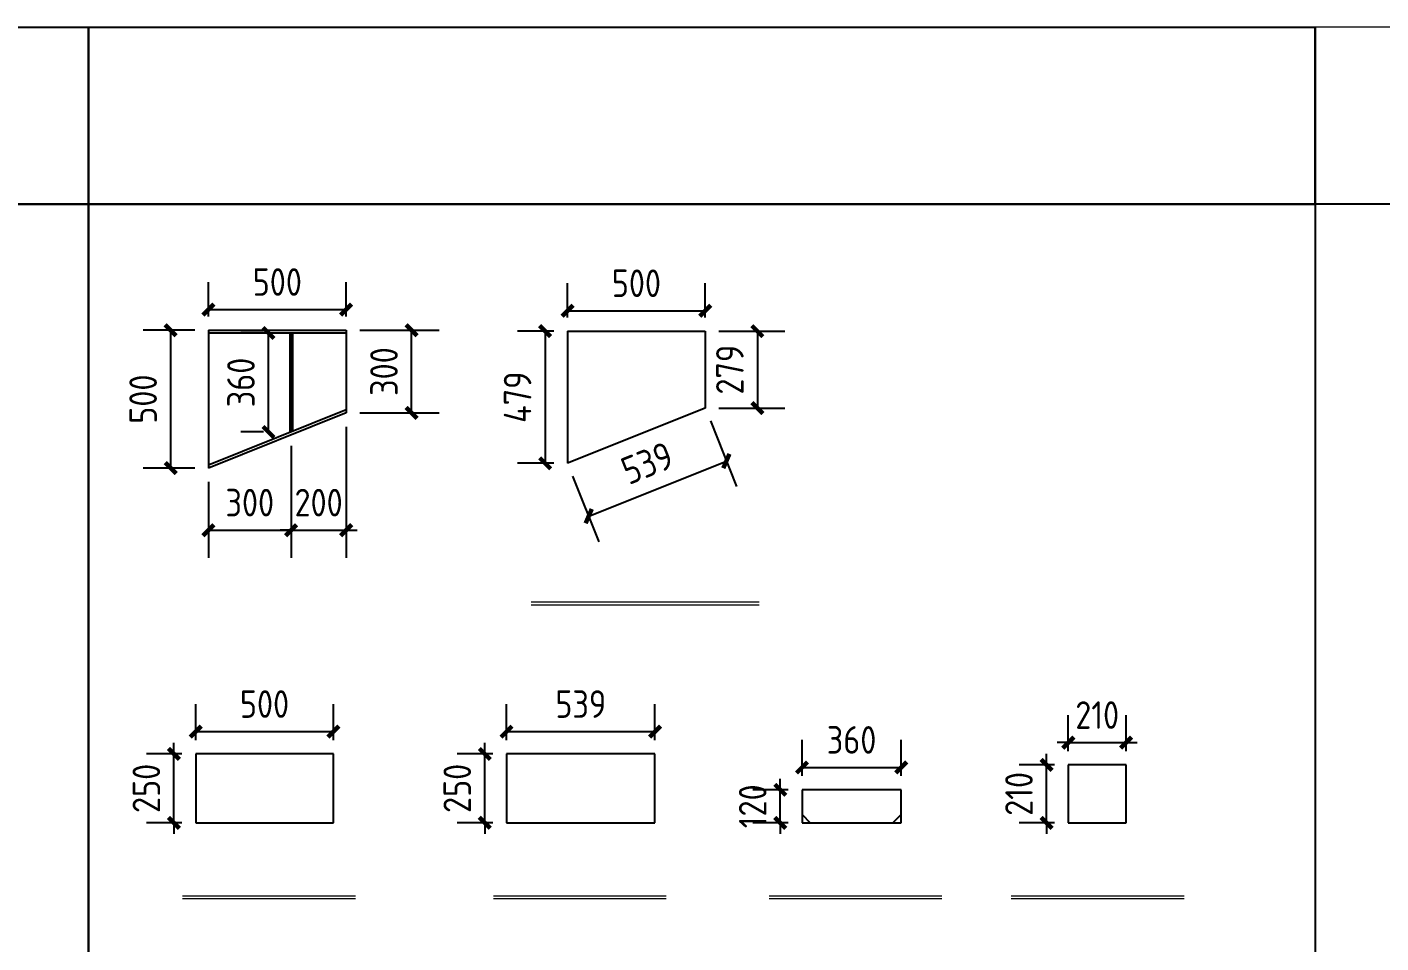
# Model space of a CAD drawing. Extents: x 411778 to 673094, y -11605 to 324395.
# Drawn here: x 482791 to 487707, y 132072 to 135395 of the extents above; entities that cross this region are included whole.
import ezdxf

# ---------------------------------------------------------------- set-up
doc = ezdxf.new("R2010")
doc.units = 0
doc.header["$LTSCALE"] = 1000
doc.header["$MEASUREMENT"] = 0
doc.styles.get("Standard").update_dxf_attribs({"font": 'gbenor.shx', "bigfont": 'gbcbig.shx'})
doc.dimstyles.get("Standard").update_dxf_attribs({"dimscale": 100, "dimtxt": 3.5, "dimasz": 1, "dimexe": 2.5, "dimexo": 3, "dimgap": 1.5, "dimtad": 1, "dimdec": 0, "dimzin": 0, "dimdsep": 46, "dimtxsty": 'Standard', "dimblk": 'ARCHTICK', "dimcen": 0.09, "dimadec": 0, "dimazin": 0, "dimtfac": 1, "dimtdec": 0, "dimtix": 1, "dimtmove": 2, "dimatfit": 3, "dimfxl": 1, "dimtolj": 1, "dimtzin": 0, "dimarcsym": 0})

# ---------------------------------------------------------------- blocks, each defined once
blk = doc.blocks.new('_ArchTick')
at = {"color": 0, "linetype": 'ByBlock', "const_width": 0.4}
blk.add_lwpolyline([(-0.5, -0.5), (0.5, 0.5)], dxfattribs=at)
blk = doc.blocks.new('*D141')
at = {"color": 3, "lineweight": -2}
for p, q in [((483399.5, 134295), (483212.25, 134295)), ((483312.25, 133795), (483312.25, 134295)), ((483399.5, 133795), (483212.25, 133795))]:
    blk.add_line(p, q, dxfattribs=at)
at = {"layer": 'Defpoints', "color": 0}
for p in [(483312.25, 134295), (483449.5, 134295), (483449.5, 133795)]:
    blk.add_point(p, dxfattribs=at)
at = {"color": 3, "lineweight": -2, "xscale": 40, "yscale": 40, "zscale": 40}
for p, rotation in [((483312.25, 134295), 90), ((483312.25, 133795), 270)]:
    blk.add_blockref('_ArchTick', p, dxfattribs=dict(at, rotation=rotation))
at = {"color": 0, "insert": (483212.25, 134045), "char_height": 100, "attachment_point": 5, "rotation": 90}
blk.add_mtext('\\A1;500', dxfattribs=at)
blk = doc.blocks.new('*D142')
at = {"color": 3, "lineweight": -2}
for p, q in [((483449.5, 134345), (483449.5, 134470)), ((483949.5, 134345), (483949.5, 134470)), ((483449.5, 134370), (483949.5, 134370))]:
    blk.add_line(p, q, dxfattribs=at)
at = {"layer": 'Defpoints', "color": 0}
for p in [(483949.5, 134370), (483449.5, 134295), (483949.5, 134295)]:
    blk.add_point(p, dxfattribs=at)
at = {"color": 3, "lineweight": -2, "xscale": 40, "yscale": 40, "zscale": 40, "rotation": 180}
blk.add_blockref('_ArchTick', (483449.5, 134370), dxfattribs=at)
at = {"color": 3, "lineweight": -2, "xscale": 40, "yscale": 40, "zscale": 40}
blk.add_blockref('_ArchTick', (483949.5, 134370), dxfattribs=at)
at = {"color": 0, "insert": (483699.5, 134470), "char_height": 100, "attachment_point": 5}
blk.add_mtext('\\A1;500', dxfattribs=at)
blk = doc.blocks.new('*D148')
at = {"color": 3, "lineweight": -2}
for p, q in [((483999.5, 134295), (484287, 134295)), ((484187, 133995), (484187, 134295)), ((483999.5, 133995), (484287, 133995))]:
    blk.add_line(p, q, dxfattribs=at)
at = {"layer": 'Defpoints', "color": 0}
for p in [(483949.5, 134295), (484187, 134295), (483949.5, 133995)]:
    blk.add_point(p, dxfattribs=at)
at = {"color": 3, "lineweight": -2, "xscale": 40, "yscale": 40, "zscale": 40}
for p, rotation in [((484187, 134295), 90), ((484187, 133995), 270)]:
    blk.add_blockref('_ArchTick', p, dxfattribs=dict(at, rotation=rotation))
at = {"color": 0, "insert": (484087, 134145), "char_height": 100, "attachment_point": 5, "rotation": 90}
blk.add_mtext('\\A1;300', dxfattribs=at)
blk = doc.blocks.new('*D149')
at = {"color": 3, "lineweight": -2}
for p, q in [((483749.5, 133875.8), (483749.5, 133469.5)), ((483449.5, 133745), (483449.5, 133469.5)), ((483449.5, 133569.5), (483749.5, 133569.5))]:
    blk.add_line(p, q, dxfattribs=at)
at = {"layer": 'Defpoints', "color": 0}
for p in [(483749.5, 133925.8), (483449.5, 133795), (483749.5, 133569.5)]:
    blk.add_point(p, dxfattribs=at)
at = {"color": 3, "lineweight": -2, "xscale": 40, "yscale": 40, "zscale": 40, "rotation": 180}
blk.add_blockref('_ArchTick', (483449.5, 133569.5), dxfattribs=at)
at = {"color": 3, "lineweight": -2, "xscale": 40, "yscale": 40, "zscale": 40}
blk.add_blockref('_ArchTick', (483749.5, 133569.5), dxfattribs=at)
at = {"color": 0, "insert": (483599.5, 133669.5), "char_height": 100, "attachment_point": 5}
blk.add_mtext('\\A1;300', dxfattribs=at)
blk = doc.blocks.new('*D150')
at = {"color": 3, "lineweight": -2}
for p, q in [((483949.5, 133945), (483949.5, 133469.5)), ((483749.5, 133875.8), (483749.5, 133469.5)), ((483749.5, 133569.5), (483709.5, 133569.5)), ((483749.5, 133569.5), (483949.5, 133569.5)), ((483949.5, 133569.5), (483989.5, 133569.5))]:
    blk.add_line(p, q, dxfattribs=at)
at = {"layer": 'Defpoints', "color": 0}
for p in [(483949.5, 133995), (483749.5, 133925.8), (483949.5, 133569.5)]:
    blk.add_point(p, dxfattribs=at)
at = {"color": 3, "lineweight": -2, "xscale": 40, "yscale": 40, "zscale": 40}
blk.add_blockref('_ArchTick', (483749.5, 133569.5), dxfattribs=at)
at = {"color": 3, "lineweight": -2, "xscale": 40, "yscale": 40, "zscale": 40, "rotation": 180}
blk.add_blockref('_ArchTick', (483949.5, 133569.5), dxfattribs=at)
at = {"color": 0, "insert": (483849.5, 133669.5), "char_height": 100, "attachment_point": 5}
blk.add_mtext('\\A1;200', dxfattribs=at)
blk = doc.blocks.new('*D151')
at = {"color": 3, "lineweight": -2}
for p, q in [((483649.5, 134285), (483567.5, 134285)), ((483667.5, 133925.8), (483667.5, 134285)), ((483649.5, 133925.8), (483567.5, 133925.8))]:
    blk.add_line(p, q, dxfattribs=at)
at = {"layer": 'Defpoints', "color": 0}
for p in [(483667.5, 134285), (483749.5, 134285), (483749.5, 133925.8)]:
    blk.add_point(p, dxfattribs=at)
at = {"color": 3, "lineweight": -2, "xscale": 40, "yscale": 40, "zscale": 40}
for p, rotation in [((483667.5, 134285), 90), ((483667.5, 133925.8), 270)]:
    blk.add_blockref('_ArchTick', p, dxfattribs=dict(at, rotation=rotation))
at = {"color": 0, "insert": (483567.5, 134105.4), "char_height": 100, "attachment_point": 5, "rotation": 90}
blk.add_mtext('\\A1;360', dxfattribs=at)
blk = doc.blocks.new('*D143')
at = {"color": 3, "lineweight": -2}
for p, q in [((483324, 132757.5), (483324, 132797.5)), ((483353, 132757.5), (483224, 132757.5)), ((483324, 132507.5), (483324, 132757.5)), ((483353, 132507.5), (483224, 132507.5)), ((483324, 132507.5), (483324, 132467.5))]:
    blk.add_line(p, q, dxfattribs=at)
at = {"layer": 'Defpoints', "color": 0}
for p in [(483324, 132757.5), (483403, 132757.5), (483403, 132507.5)]:
    blk.add_point(p, dxfattribs=at)
at = {"color": 3, "lineweight": -2, "xscale": 40, "yscale": 40, "zscale": 40}
for p, rotation in [((483324, 132757.5), 270), ((483324, 132507.5), 90)]:
    blk.add_blockref('_ArchTick', p, dxfattribs=dict(at, rotation=rotation))
at = {"color": 0, "insert": (483224, 132632.5), "char_height": 100, "attachment_point": 5, "rotation": 90}
blk.add_mtext('\\A1;250', dxfattribs=at)
blk = doc.blocks.new('*D144')
at = {"color": 3, "lineweight": -2}
for p, q in [((483403, 132807.5), (483403, 132938.5)), ((483903, 132807.5), (483903, 132938.5)), ((483403, 132838.5), (483903, 132838.5))]:
    blk.add_line(p, q, dxfattribs=at)
at = {"layer": 'Defpoints', "color": 0}
for p in [(483903, 132838.5), (483403, 132757.5), (483903, 132757.5)]:
    blk.add_point(p, dxfattribs=at)
at = {"color": 3, "lineweight": -2, "xscale": 40, "yscale": 40, "zscale": 40, "rotation": 180}
blk.add_blockref('_ArchTick', (483403, 132838.5), dxfattribs=at)
at = {"color": 3, "lineweight": -2, "xscale": 40, "yscale": 40, "zscale": 40}
blk.add_blockref('_ArchTick', (483903, 132838.5), dxfattribs=at)
at = {"color": 0, "insert": (483653, 132938.5), "char_height": 100, "attachment_point": 5}
blk.add_mtext('\\A1;500', dxfattribs=at)
blk = doc.blocks.new('*D145')
at = {"color": 3, "lineweight": -2}
for p, q in [((484703.5, 134291.5), (484572, 134291.5)), ((484672, 134291.5), (484672, 133812.3)), ((484703.5, 133812.3), (484572, 133812.3))]:
    blk.add_line(p, q, dxfattribs=at)
at = {"layer": 'Defpoints', "color": 0}
for p in [(484753.5, 134291.5), (484672, 133812.3), (484753.5, 133812.3)]:
    blk.add_point(p, dxfattribs=at)
at = {"color": 3, "lineweight": -2, "xscale": 40, "yscale": 40, "zscale": 40}
for p, rotation in [((484672, 134291.5), 90), ((484672, 133812.3), 270)]:
    blk.add_blockref('_ArchTick', p, dxfattribs=dict(at, rotation=rotation))
at = {"color": 0, "insert": (484572, 134051.9), "char_height": 100, "attachment_point": 5, "rotation": 90}
blk.add_mtext('\\A1;479', dxfattribs=at)
blk = doc.blocks.new('*D146')
at = {"color": 3, "lineweight": -2}
for p, q in [((484753.5, 134341.5), (484753.5, 134465.5)), ((485253.5, 134341.5), (485253.5, 134465.5)), ((484753.5, 134365.5), (485253.5, 134365.5))]:
    blk.add_line(p, q, dxfattribs=at)
at = {"layer": 'Defpoints', "color": 0}
for p in [(485253.5, 134365.5), (484753.5, 134291.5), (485253.5, 134291.5)]:
    blk.add_point(p, dxfattribs=at)
at = {"color": 3, "lineweight": -2, "xscale": 40, "yscale": 40, "zscale": 40, "rotation": 180}
blk.add_blockref('_ArchTick', (484753.5, 134365.5), dxfattribs=at)
at = {"color": 3, "lineweight": -2, "xscale": 40, "yscale": 40, "zscale": 40}
blk.add_blockref('_ArchTick', (485253.5, 134365.5), dxfattribs=at)
at = {"color": 0, "insert": (485003.5, 134465.5), "char_height": 100, "attachment_point": 5}
blk.add_mtext('\\A1;500', dxfattribs=at)
blk = doc.blocks.new('*D147')
at = {"color": 3, "lineweight": -2}
for p, q in [((485303.5, 134291.5), (485543, 134291.5)), ((485443, 134291.5), (485443, 134012.3)), ((485303.5, 134012.3), (485543, 134012.3))]:
    blk.add_line(p, q, dxfattribs=at)
at = {"layer": 'Defpoints', "color": 0}
for p in [(485253.5, 134291.5), (485253.5, 134012.3), (485443, 134012.3)]:
    blk.add_point(p, dxfattribs=at)
at = {"color": 3, "lineweight": -2, "xscale": 40, "yscale": 40, "zscale": 40}
for p, rotation in [((485443, 134291.5), 90), ((485443, 134012.3), 270)]:
    blk.add_blockref('_ArchTick', p, dxfattribs=dict(at, rotation=rotation))
at = {"color": 0, "insert": (485343, 134151.9), "char_height": 100, "attachment_point": 5, "rotation": 90}
blk.add_mtext('\\A1;279', dxfattribs=at)
blk = doc.blocks.new('*D134')
at = {"color": 3, "lineweight": -2}
for p, q in [((485272.1, 133965.8), (485367.4, 133727.5)), ((484830.3, 133620.4), (485330.3, 133820.4)), ((484772.1, 133765.8), (484867.4, 133527.5))]:
    blk.add_line(p, q, dxfattribs=at)
at = {"layer": 'Defpoints', "color": 0}
for p in [(485253.5, 134012.3), (484753.5, 133812.3), (485330.3, 133820.4)]:
    blk.add_point(p, dxfattribs=at)
at = {"color": 3, "lineweight": -2, "xscale": 40, "yscale": 40, "zscale": 40}
for p, rotation in [((485330.3, 133820.4), 21.80140948635181), ((484830.3, 133620.4), 201.8014094863518)]:
    blk.add_blockref('_ArchTick', p, dxfattribs=dict(at, rotation=rotation))
at = {"color": 0, "insert": (485043.1, 133813.2), "char_height": 100, "attachment_point": 5, "rotation": 21.8014}
blk.add_mtext('\\A1;539', dxfattribs=at)
blk = doc.blocks.new('*D135')
at = {"color": 3, "lineweight": -2}
for p, q in [((484453, 132757.5), (484453, 132797.5)), ((484482, 132757.5), (484353, 132757.5)), ((484453, 132507.5), (484453, 132757.5)), ((484482, 132507.5), (484353, 132507.5)), ((484453, 132507.5), (484453, 132467.5))]:
    blk.add_line(p, q, dxfattribs=at)
at = {"layer": 'Defpoints', "color": 0}
for p in [(484453, 132757.5), (484532, 132757.5), (484532, 132507.5)]:
    blk.add_point(p, dxfattribs=at)
at = {"color": 3, "lineweight": -2, "xscale": 40, "yscale": 40, "zscale": 40}
for p, rotation in [((484453, 132757.5), 270), ((484453, 132507.5), 90)]:
    blk.add_blockref('_ArchTick', p, dxfattribs=dict(at, rotation=rotation))
at = {"color": 0, "insert": (484353, 132632.5), "char_height": 100, "attachment_point": 5, "rotation": 90}
blk.add_mtext('\\A1;250', dxfattribs=at)
blk = doc.blocks.new('*D136')
at = {"color": 3, "lineweight": -2}
for p, q in [((484532, 132807.5), (484532, 132938.5)), ((485071, 132807.5), (485071, 132938.5)), ((484532, 132838.5), (485071, 132838.5))]:
    blk.add_line(p, q, dxfattribs=at)
at = {"layer": 'Defpoints', "color": 0}
for p in [(485071, 132838.5), (484532, 132757.5), (485071, 132757.5)]:
    blk.add_point(p, dxfattribs=at)
at = {"color": 3, "lineweight": -2, "xscale": 40, "yscale": 40, "zscale": 40, "rotation": 180}
blk.add_blockref('_ArchTick', (484532, 132838.5), dxfattribs=at)
at = {"color": 3, "lineweight": -2, "xscale": 40, "yscale": 40, "zscale": 40}
blk.add_blockref('_ArchTick', (485071, 132838.5), dxfattribs=at)
at = {"color": 0, "insert": (484801.5, 132938.5), "char_height": 100, "attachment_point": 5}
blk.add_mtext('\\A1;539', dxfattribs=at)
blk = doc.blocks.new('*D137')
at = {"color": 3, "lineweight": -2}
for p, q in [((485526, 132627.5), (485526, 132667.5)), ((485555, 132627.5), (485426, 132627.5)), ((485526, 132507.5), (485526, 132627.5)), ((485555, 132507.5), (485426, 132507.5)), ((485526, 132507.5), (485526, 132467.5))]:
    blk.add_line(p, q, dxfattribs=at)
at = {"layer": 'Defpoints', "color": 0}
for p in [(485526, 132627.5), (485605, 132627.5), (485605, 132507.5)]:
    blk.add_point(p, dxfattribs=at)
at = {"color": 3, "lineweight": -2, "xscale": 40, "yscale": 40, "zscale": 40}
for p, rotation in [((485526, 132627.5), 270), ((485526, 132507.5), 90)]:
    blk.add_blockref('_ArchTick', p, dxfattribs=dict(at, rotation=rotation))
at = {"color": 0, "insert": (485426, 132567.5), "char_height": 100, "attachment_point": 5, "rotation": 90}
blk.add_mtext('\\A1;120', dxfattribs=at)
blk = doc.blocks.new('*D138')
at = {"color": 3, "lineweight": -2}
for p, q in [((485605, 132677.5), (485605, 132808.5)), ((485965, 132677.5), (485965, 132808.5)), ((485605, 132708.5), (485965, 132708.5))]:
    blk.add_line(p, q, dxfattribs=at)
at = {"layer": 'Defpoints', "color": 0}
for p in [(485965, 132708.5), (485605, 132627.5), (485965, 132627.5)]:
    blk.add_point(p, dxfattribs=at)
at = {"color": 3, "lineweight": -2, "xscale": 40, "yscale": 40, "zscale": 40, "rotation": 180}
blk.add_blockref('_ArchTick', (485605, 132708.5), dxfattribs=at)
at = {"color": 3, "lineweight": -2, "xscale": 40, "yscale": 40, "zscale": 40}
blk.add_blockref('_ArchTick', (485965, 132708.5), dxfattribs=at)
at = {"color": 0, "insert": (485785, 132808.5), "char_height": 100, "attachment_point": 5}
blk.add_mtext('\\A1;360', dxfattribs=at)
blk = doc.blocks.new('*D139')
at = {"color": 3, "lineweight": -2}
for p, q in [((486493, 132717.5), (486493, 132757.5)), ((486522, 132717.5), (486393, 132717.5)), ((486493, 132507.5), (486493, 132717.5)), ((486522, 132507.5), (486393, 132507.5)), ((486493, 132507.5), (486493, 132467.5))]:
    blk.add_line(p, q, dxfattribs=at)
at = {"layer": 'Defpoints', "color": 0}
for p in [(486493, 132717.5), (486572, 132717.5), (486572, 132507.5)]:
    blk.add_point(p, dxfattribs=at)
at = {"color": 3, "lineweight": -2, "xscale": 40, "yscale": 40, "zscale": 40}
for p, rotation in [((486493, 132717.5), 270), ((486493, 132507.5), 90)]:
    blk.add_blockref('_ArchTick', p, dxfattribs=dict(at, rotation=rotation))
at = {"color": 0, "insert": (486393, 132612.5), "char_height": 100, "attachment_point": 5, "rotation": 90}
blk.add_mtext('\\A1;210', dxfattribs=at)
blk = doc.blocks.new('*D140')
at = {"color": 3, "lineweight": -2}
for p, q in [((486572, 132767.5), (486572, 132898.5)), ((486782, 132767.5), (486782, 132898.5)), ((486572, 132798.5), (486532, 132798.5)), ((486572, 132798.5), (486782, 132798.5)), ((486782, 132798.5), (486822, 132798.5))]:
    blk.add_line(p, q, dxfattribs=at)
at = {"layer": 'Defpoints', "color": 0}
for p in [(486782, 132798.5), (486572, 132717.5), (486782, 132717.5)]:
    blk.add_point(p, dxfattribs=at)
at = {"color": 3, "lineweight": -2, "xscale": 40, "yscale": 40, "zscale": 40}
blk.add_blockref('_ArchTick', (486572, 132798.5), dxfattribs=at)
at = {"color": 3, "lineweight": -2, "xscale": 40, "yscale": 40, "zscale": 40, "rotation": 180}
blk.add_blockref('_ArchTick', (486782, 132798.5), dxfattribs=at)
at = {"color": 0, "insert": (486677, 132898.5), "char_height": 100, "attachment_point": 5}
blk.add_mtext('\\A1;210', dxfattribs=at)

msp = doc.modelspace()

# ---------------------------------------------------------------- linework, layer by layer
for p, q in [((487468.5, 134753), (487468.5, 135395)), ((483449.5, 134295), (483949.5, 134295)), ((483449.5, 134295), (483449.5, 133795)), ((483449.5, 134285), (483949.5, 134285)), ((483744.5, 134285), (483744.5, 133923.8)), ((483754.5, 134285), (483754.5, 133927.8)), ((483949.5, 134295), (483949.5, 133995)), ((484753.5, 134291.5), (485253.5, 134291.5)), ((484753.5, 134291.5), (484753.5, 133812.3)), ((485253.5, 134291.5), (485253.5, 134012.3)), ((483949.5, 134005.8), (483449.5, 133805.8)), ((483949.5, 133995), (483449.5, 133795)), ((485253.5, 134012.3), (484753.5, 133812.3)), ((483403, 132757.5), (483403, 132507.5)), ((483903, 132757.5), (483403, 132757.5)), ((483903, 132507.5), (483903, 132757.5)), ((484532, 132757.5), (484532, 132507.5)), ((485071, 132757.5), (484532, 132757.5)), ((485071, 132507.5), (485071, 132757.5)), ((486572, 132717.5), (486572, 132507.5)), ((486782, 132717.5), (486572, 132717.5)), ((486782, 132507.5), (486782, 132717.5)), ((485605, 132627.5), (485605, 132507.5)), ((485965, 132627.5), (485605, 132627.5)), ((485965, 132507.5), (485965, 132627.5)), ((483403, 132507.5), (483903, 132507.5)), ((484532, 132507.5), (485071, 132507.5)), ((485605, 132537.5), (485635, 132507.5)), ((485605, 132507.5), (485965, 132507.5)), ((485935, 132507.5), (485965, 132537.5)), ((486572, 132507.5), (486782, 132507.5))]:
    msp.add_line(p, q)
at = {"color": 1}
msp.add_line((483749.5, 134285), (483749.5, 133925.8), dxfattribs=at)
at = {"lineweight": 15}
for p, q in [((484621.5, 133309), (485449.2, 133309)), ((484621.5, 133299), (485449.2, 133299)), ((483355.5, 132242.5), (483983.2, 132242.5)), ((483355.5, 132232.5), (483983.2, 132232.5)), ((484484.5, 132242.5), (485112.2, 132242.5)), ((484484.5, 132232.5), (485112.2, 132232.5)), ((485485.5, 132242.5), (486113.2, 132242.5)), ((485485.5, 132232.5), (486113.2, 132232.5)), ((486365, 132242.5), (486992.7, 132242.5)), ((486365, 132232.5), (486992.7, 132232.5))]:
    msp.add_line(p, q, dxfattribs=at)
for points in [[(483013.5, 134753), (472618.5, 134753), (472618.5, 135395), (483013.5, 135395)], [(487468.5, 134753), (483013.5, 134753), (483013.5, 135395), (487468.5, 135395)], [(472618.5, 134753), (483013.5, 134753), (483013.5, 127403), (472618.5, 127403)], [(483013.5, 134753), (487468.5, 134753), (487468.5, 131603), (483013.5, 131603)], [(494893.5, 134753), (487468.5, 134753), (487468.5, 129503), (494893.5, 129503)]]:
    msp.add_lwpolyline(points, close=True)
msp.add_lwpolyline([(487468.5, 134753), (494893.5, 134753), (494893.5, 135395), (487468.5, 135395)], dxfattribs=at)

# ---------------------------------------------------------------- dimensions: what is measured, and where the dimension line sits
for p1, p2, distance, picture, middle in [((483449.5, 134295), (483949.5, 134295), 75, '*D142', (483699.5, 134470)), ((484753.5, 134291.5), (485253.5, 134291.5), 74, '*D146', (485003.5, 134465.5)), ((483449.5, 133795), (483449.5, 134295), 137.2, '*D141', (483212.3, 134045)), ((483949.5, 133995), (483949.5, 134295), -237.5, '*D148', (484087, 134145)), ((484753.5, 134291.5), (484753.5, 133812.3), -81.5, '*D145', (484572, 134051.9)), ((485253.5, 134291.5), (485253.5, 134012.3), 189.5, '*D147', (485343, 134151.9)), ((484753.5, 133812.3), (485253.5, 134012.3), -206.7, '*D134', (485043.1, 133813.2)), ((483403, 132757.5), (483903, 132757.5), 81, '*D144', (483653, 132938.5)), ((484532, 132757.5), (485071, 132757.5), 81, '*D136', (484801.5, 132938.5)), ((486572, 132717.5), (486782, 132717.5), 81, '*D140', (486677, 132898.5)), ((485605, 132627.5), (485965, 132627.5), 81, '*D138', (485785, 132808.5)), ((483403, 132507.5), (483403, 132757.5), 79, '*D143', (483224, 132632.5)), ((484532, 132507.5), (484532, 132757.5), 79, '*D135', (484353, 132632.5)), ((486572, 132507.5), (486572, 132717.5), 79, '*D139', (486393, 132612.5)), ((485605, 132507.5), (485605, 132627.5), 79, '*D137', (485426, 132567.5))]:
    dim = msp.add_aligned_dim(p1=p1, p2=p2, distance=distance, dimstyle='Standard', override={"dimtxt": 1, "dimasz": 0.4, "dimexe": 1, "dimexo": 0.5, "dimgap": 0.5, "dimclrd": 3, "dimclre": 3})
    dim.commit()
    dim.dimension.update_dxf_attribs({"geometry": picture, "text_midpoint": middle})
dim = msp.add_aligned_dim(p1=(483749.5, 133925.8), p2=(483749.5, 134285), distance=82, text='360', dimstyle='Standard', override={"dimtxt": 1, "dimasz": 0.4, "dimexe": 1, "dimexo": 1, "dimgap": 0.5, "dimclrd": 3, "dimclre": 3})
dim.commit()
dim.dimension.update_dxf_attribs({"geometry": '*D151', "text_midpoint": (483567.5, 134105.4)})
for base, p1, p2, picture, middle in [((483949.5, 133569.5), (483749.5, 133925.8), (483949.5, 133995), '*D150', (483849.5, 133669.5)), ((483749.5, 133569.5), (483449.5, 133795), (483749.5, 133925.8), '*D149', (483599.5, 133669.5))]:
    dim = msp.add_linear_dim(base=base, p1=p1, p2=p2, dimstyle='Standard', override={"dimtxt": 1, "dimasz": 0.4, "dimexe": 1, "dimexo": 0.5, "dimgap": 0.5, "dimclrd": 3, "dimclre": 3})
    dim.commit()
    dim.dimension.update_dxf_attribs({"geometry": picture, "text_midpoint": middle})

doc.saveas('drawing.dxf')
